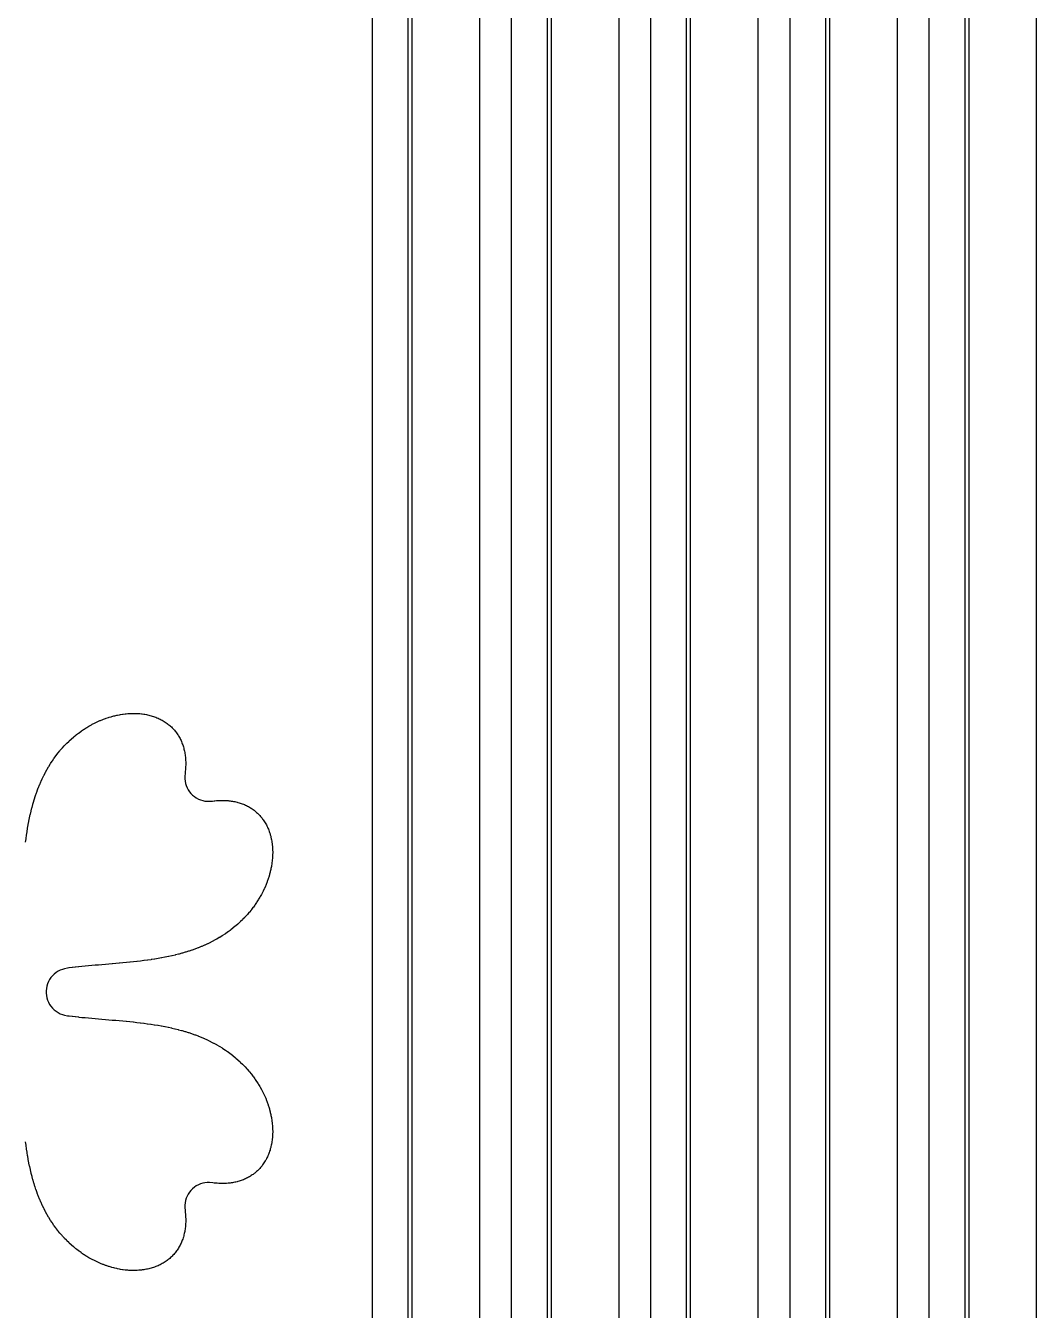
# Model space of a CAD drawing. Header units: metres. Extents: x 9 to 1211, y 9 to 2781.
# Drawn here: x 956.9 to 1211, y 679 to 1001.8 of the extents above; entities that cross this region are included whole.
import ezdxf

# ---------------------------------------------------------------- set-up
doc = ezdxf.new("R2010")
doc.units = ezdxf.units.M
for name, color, linetype in [('ACIKLIK', 5, 'Continuous'), ('CAM_SABLON', 4, 'Continuous'), ('DIS_KENAR_V91_Z3', 1, 'Continuous'), ('LAMBA_T4_Z4', 3, 'Continuous')]:
    doc.layers.add(name, color=color, linetype=linetype)

msp = doc.modelspace()

# ---------------------------------------------------------------- linework, layer by layer
at = {"layer": 'ACIKLIK'}
for points in [[(1044, 1093.88), (1044, 304.12)], [(1079, 1093.88), (1079, 304.12)], [(1114, 1093.88), (1114, 304.12)], [(1149, 1093.88), (1149, 304.12)], [(1184, 1093.88), (1184, 304.12)]]:
    msp.add_lwpolyline(points, dxfattribs=at)
at = {"layer": 'CAM_SABLON'}
for points in [[(1053, 1093.92), (1053, 304.08)], [(1088, 1093.92), (1088, 304.08)], [(1123, 1093.92), (1123, 304.08)], [(1158, 1093.92), (1158, 304.08)], [(1193, 1093.92), (1193, 304.08)]]:
    msp.add_lwpolyline(points, dxfattribs=at)
at = {"layer": 'DIS_KENAR_V91_Z3'}
for points in [[(1071, 1094), (1071, 304)], [(1106, 1094), (1106, 304)], [(1141, 1094), (1141, 304)], [(1176, 1094), (1176, 304)], [(1211, 1094), (1211, 304)], [(956.86, 796.65), (956.98, 797.48), (956.98, 797.53), (957.1, 798.36), (957.11, 798.42), (957.24, 799.23), (957.25, 799.3), (957.38, 800.11), (957.39, 800.18), (957.53, 800.98), (957.55, 801.05), (957.7, 801.85), (957.71, 801.93), (957.87, 802.71), (957.89, 802.79), (958.06, 803.57), (958.08, 803.66), (958.26, 804.42), (958.28, 804.51), (958.47, 805.27), (958.5, 805.36), (958.7, 806.11), (958.73, 806.21), (958.94, 806.94), (958.97, 807.05), (959.2, 807.77), (959.23, 807.88), (959.48, 808.63), (959.52, 808.75), (959.77, 809.45), (959.81, 809.56), (960.07, 810.25), (960.12, 810.37), (960.39, 811.04), (960.44, 811.16), (960.72, 811.82), (960.78, 811.95), (961.07, 812.59), (961.13, 812.72), (961.44, 813.35), (961.51, 813.48), (961.83, 814.1), (961.9, 814.23), (962.23, 814.84), (962.3, 814.97), (962.64, 815.56), (962.72, 815.69), (963.08, 816.27), (963.16, 816.4), (963.53, 816.97), (963.62, 817.1), (964, 817.65), (964.09, 817.78), (964.48, 818.31), (964.58, 818.45), (964.99, 818.97), (965.09, 819.1), (965.5, 819.6), (965.61, 819.73), (966.04, 820.22), (966.15, 820.35), (966.59, 820.82), (966.7, 820.94), (967.15, 821.4), (967.27, 821.53), (967.73, 821.97), (967.85, 822.09), (968.32, 822.52), (968.45, 822.63), (968.93, 823.04), (969.06, 823.16), (969.54, 823.55), (969.68, 823.66), (970.18, 824.04), (970.32, 824.14), (970.82, 824.51), (970.96, 824.61), (971.47, 824.95), (971.62, 825.05), (972.13, 825.38), (972.29, 825.47), (972.8, 825.78), (972.96, 825.87), (973.48, 826.16), (973.64, 826.25), (974.17, 826.52), (974.34, 826.6), (974.87, 826.85), (975.03, 826.93), (975.56, 827.17), (975.73, 827.24), (976.27, 827.45), (976.44, 827.52), (976.97, 827.72), (977.15, 827.78), (977.68, 827.96), (977.87, 828.02), (978.39, 828.17), (978.58, 828.23), (979.1, 828.36), (979.29, 828.41), (979.81, 828.53), (980.01, 828.57), (980.52, 828.67), (980.72, 828.71), (981.22, 828.79), (981.43, 828.82), (981.92, 828.88), (982.13, 828.9), (982.62, 828.94), (982.83, 828.96), (983.31, 828.98), (983.53, 828.99), (983.99, 829), (984.21, 829), (984.66, 828.99), (984.89, 828.98), (985.32, 828.95), (985.56, 828.93), (985.98, 828.89), (986.22, 828.86), (986.62, 828.81), (986.86, 828.77), (987.25, 828.7), (987.49, 828.65), (987.86, 828.57), (988.11, 828.5), (988.46, 828.41), (988.72, 828.33), (989.05, 828.23), (989.31, 828.14), (989.62, 828.02), (989.88, 827.92), (990.17, 827.79), (990.43, 827.67), (990.71, 827.54), (990.97, 827.41), (991.23, 827.27), (991.48, 827.12), (991.73, 826.97), (991.98, 826.81), (992.21, 826.65), (992.45, 826.48), (992.67, 826.32), (992.91, 826.13), (993.11, 825.96), (993.34, 825.75), (993.53, 825.58), (993.75, 825.36), (993.92, 825.18), (994.13, 824.95), (994.3, 824.76), (994.5, 824.52), (994.65, 824.33), (994.84, 824.08), (994.98, 823.87), (995.15, 823.62), (995.29, 823.4), (995.44, 823.15), (995.57, 822.92), (995.71, 822.66), (995.83, 822.42), (995.96, 822.15), (996.07, 821.9), (996.18, 821.64), (996.28, 821.37), (996.37, 821.11), (996.47, 820.83), (996.55, 820.58), (996.63, 820.28), (996.7, 820.03), (996.77, 819.72), (996.83, 819.48), (996.89, 819.16), (996.93, 818.91), (996.98, 818.58), (997.01, 818.34), (997.05, 818), (997.08, 817.77), (997.1, 817.41), (997.11, 817.19), (997.13, 816.82), (997.13, 816.61), (997.14, 816.22), (997.13, 816.02), (997.12, 815.63), (997.11, 815.43), (997.09, 815.03), (997.07, 814.85), (997.03, 814.44), (997.01, 814.26), (996.97, 813.94), (996.9, 813.13), (996.9, 812.55), (996.96, 811.97), (997.08, 811.4), (997.25, 810.85), (997.48, 810.31), (997.75, 809.79), (998.08, 809.31), (998.45, 808.86), (998.86, 808.45), (999.31, 808.08), (999.79, 807.75), (1000.31, 807.48), (1000.85, 807.25), (1001.4, 807.08), (1001.97, 806.96), (1002.55, 806.9), (1003.14, 806.9), (1003.89, 806.97), (1004.26, 807.01), (1004.44, 807.03), (1004.85, 807.07), (1005.03, 807.09), (1005.43, 807.11), (1005.63, 807.12), (1006.02, 807.13), (1006.22, 807.14), (1006.61, 807.13), (1006.82, 807.13), (1007.19, 807.11), (1007.41, 807.1), (1007.77, 807.08), (1008, 807.05), (1008.34, 807.01), (1008.58, 806.98), (1008.91, 806.93), (1009.16, 806.89), (1009.48, 806.83), (1009.72, 806.77), (1010.03, 806.7), (1010.28, 806.63), (1010.58, 806.55), (1010.83, 806.47), (1011.11, 806.37), (1011.37, 806.28), (1011.64, 806.18), (1011.9, 806.07), (1012.15, 805.96), (1012.42, 805.83), (1012.66, 805.71), (1012.92, 805.57), (1013.15, 805.44), (1013.4, 805.29), (1013.62, 805.15), (1013.87, 804.98), (1014.08, 804.84), (1014.33, 804.65), (1014.52, 804.5), (1014.76, 804.3), (1014.95, 804.13), (1015.18, 803.92), (1015.36, 803.75), (1015.58, 803.53), (1015.75, 803.34), (1015.96, 803.11), (1016.13, 802.91), (1016.32, 802.67), (1016.48, 802.45), (1016.65, 802.21), (1016.81, 801.98), (1016.97, 801.73), (1017.12, 801.48), (1017.27, 801.23), (1017.41, 800.97), (1017.54, 800.71), (1017.67, 800.43), (1017.79, 800.17), (1017.92, 799.88), (1018.02, 799.62), (1018.14, 799.31), (1018.23, 799.05), (1018.33, 798.72), (1018.41, 798.46), (1018.5, 798.11), (1018.57, 797.86), (1018.65, 797.49), (1018.7, 797.25), (1018.77, 796.86), (1018.81, 796.62), (1018.86, 796.22), (1018.89, 795.98), (1018.93, 795.56), (1018.95, 795.32), (1018.98, 794.89), (1018.99, 794.66), (1019, 794.21), (1019, 793.99), (1018.99, 793.53), (1018.98, 793.31), (1018.96, 792.83), (1018.94, 792.62), (1018.9, 792.13), (1018.88, 791.92), (1018.82, 791.43), (1018.79, 791.22), (1018.71, 790.72), (1018.67, 790.52), (1018.57, 790.01), (1018.53, 789.81), (1018.41, 789.29), (1018.36, 789.1), (1018.23, 788.58), (1018.17, 788.39), (1018.02, 787.87), (1017.96, 787.68), (1017.78, 787.15), (1017.72, 786.97), (1017.52, 786.44), (1017.45, 786.27), (1017.24, 785.73), (1017.17, 785.56), (1016.93, 785.03), (1016.85, 784.87), (1016.6, 784.34), (1016.52, 784.17), (1016.25, 783.64), (1016.16, 783.48), (1015.87, 782.96), (1015.78, 782.8), (1015.47, 782.29), (1015.38, 782.13), (1015.05, 781.62), (1014.95, 781.47), (1014.61, 780.96), (1014.51, 780.82), (1014.14, 780.32), (1014.04, 780.18), (1013.66, 779.68), (1013.55, 779.54), (1013.16, 779.06), (1013.04, 778.93), (1012.63, 778.45), (1012.52, 778.32), (1012.09, 777.85), (1011.97, 777.73), (1011.53, 777.27), (1011.4, 777.15), (1010.94, 776.7), (1010.82, 776.59), (1010.35, 776.15), (1010.22, 776.04), (1009.73, 775.61), (1009.6, 775.5), (1009.1, 775.09), (1008.97, 774.99), (1008.45, 774.58), (1008.31, 774.48), (1007.78, 774.09), (1007.65, 774), (1007.1, 773.62), (1006.97, 773.53), (1006.4, 773.16), (1006.27, 773.08), (1005.69, 772.72), (1005.56, 772.64), (1004.97, 772.3), (1004.84, 772.23), (1004.23, 771.9), (1004.1, 771.83), (1003.48, 771.51), (1003.35, 771.44), (1002.72, 771.13), (1002.59, 771.07), (1001.95, 770.78), (1001.82, 770.72), (1001.16, 770.44), (1001.04, 770.39), (1000.37, 770.12), (1000.25, 770.07), (999.56, 769.81), (999.45, 769.77), (998.75, 769.52), (998.64, 769.48), (997.97, 769.26), (997.87, 769.23), (997.14, 769), (997.03, 768.97), (996.3, 768.76), (996.2, 768.73), (995.45, 768.52), (995.35, 768.5), (994.6, 768.31), (994.5, 768.28), (993.74, 768.1), (993.65, 768.08), (992.87, 767.91), (992.79, 767.89), (992, 767.73), (991.92, 767.71), (991.12, 767.56), (991.05, 767.55), (990.24, 767.4), (990.17, 767.39), (989.36, 767.26), (989.29, 767.25), (988.47, 767.12), (988.41, 767.11), (987.58, 766.99), (987.53, 766.98), (986.69, 766.87), (986.64, 766.86), (985.8, 766.76), (985.76, 766.75), (984.91, 766.65), (984.87, 766.65), (984.02, 766.55), (983.98, 766.55), (983.13, 766.46), (983.09, 766.46), (982.24, 766.37), (982.21, 766.37), (981.35, 766.29), (981.32, 766.29), (980.46, 766.21), (980.44, 766.21), (979.57, 766.13), (979.56, 766.13), (978.69, 766.05), (978.68, 766.05), (977.82, 765.98), (976.94, 765.91), (976.08, 765.83), (975.23, 765.76), (974.38, 765.69), (973.54, 765.62), (972.7, 765.54), (971.87, 765.46), (971.05, 765.38), (970.23, 765.3), (970.19, 765.29), (969.43, 765.21), (969.38, 765.2), (968.64, 765.12), (968.58, 765.11), (967.85, 765.02), (967.79, 765.02), (967.43, 764.97), (966.69, 764.84), (966.12, 764.68), (965.56, 764.46), (965.03, 764.18), (964.53, 763.86), (964.07, 763.49), (963.64, 763.07), (963.26, 762.61), (962.92, 762.12), (962.64, 761.6), (962.41, 761.05), (962.23, 760.48), (962.11, 759.89), (962.05, 759.3), (962.05, 758.7), (962.11, 758.11), (962.23, 757.52), (962.41, 756.95), (962.64, 756.4), (962.92, 755.88), (963.26, 755.39), (963.64, 754.93), (964.07, 754.51), (964.53, 754.14), (965.03, 753.82), (965.56, 753.54), (966.12, 753.32), (966.69, 753.16), (967.43, 753.03), (967.79, 752.98), (967.85, 752.98), (968.58, 752.89), (968.64, 752.88), (969.38, 752.8), (969.43, 752.79), (970.19, 752.71), (970.23, 752.7), (971, 752.62), (971.83, 752.54), (972.66, 752.46), (973.5, 752.39), (974.35, 752.31), (975.21, 752.24), (976.07, 752.17), (976.94, 752.09), (977.81, 752.02), (978.68, 751.95), (978.68, 751.95), (979.55, 751.87), (979.56, 751.87), (980.42, 751.8), (980.44, 751.79), (981.3, 751.72), (981.32, 751.71), (982.18, 751.63), (982.21, 751.63), (983.06, 751.55), (983.1, 751.54), (983.95, 751.45), (983.98, 751.45), (984.83, 751.36), (984.87, 751.35), (985.71, 751.25), (985.76, 751.25), (986.6, 751.14), (986.65, 751.14), (987.48, 751.02), (987.53, 751.02), (988.36, 750.9), (988.42, 750.89), (989.23, 750.76), (989.3, 750.75), (990.11, 750.62), (990.18, 750.61), (990.98, 750.47), (991.05, 750.45), (991.85, 750.3), (991.93, 750.29), (992.71, 750.13), (992.79, 750.11), (993.57, 749.94), (993.66, 749.92), (994.42, 749.74), (994.51, 749.72), (995.27, 749.53), (995.36, 749.5), (996.11, 749.3), (996.21, 749.27), (996.94, 749.06), (997.05, 749.03), (997.77, 748.8), (997.88, 748.77), (998.63, 748.52), (998.75, 748.48), (999.45, 748.23), (999.56, 748.19), (1000.25, 747.93), (1000.37, 747.88), (1001.04, 747.61), (1001.16, 747.56), (1001.82, 747.28), (1001.95, 747.22), (1002.59, 746.93), (1002.72, 746.87), (1003.35, 746.56), (1003.48, 746.49), (1004.1, 746.17), (1004.23, 746.1), (1004.84, 745.77), (1004.97, 745.7), (1005.56, 745.36), (1005.69, 745.28), (1006.27, 744.92), (1006.4, 744.84), (1006.97, 744.47), (1007.1, 744.38), (1007.65, 744), (1007.78, 743.91), (1008.31, 743.52), (1008.45, 743.42), (1008.97, 743.01), (1009.1, 742.91), (1009.6, 742.5), (1009.73, 742.39), (1010.22, 741.96), (1010.35, 741.85), (1010.82, 741.41), (1010.94, 741.3), (1011.4, 740.85), (1011.53, 740.73), (1011.97, 740.27), (1012.09, 740.15), (1012.52, 739.68), (1012.63, 739.55), (1013.04, 739.07), (1013.16, 738.94), (1013.55, 738.46), (1013.66, 738.32), (1014.04, 737.82), (1014.14, 737.68), (1014.51, 737.18), (1014.61, 737.04), (1014.95, 736.53), (1015.05, 736.38), (1015.38, 735.87), (1015.47, 735.71), (1015.78, 735.2), (1015.87, 735.04), (1016.16, 734.52), (1016.25, 734.36), (1016.52, 733.83), (1016.6, 733.66), (1016.85, 733.13), (1016.93, 732.97), (1017.17, 732.44), (1017.24, 732.27), (1017.45, 731.73), (1017.52, 731.56), (1017.72, 731.03), (1017.78, 730.85), (1017.96, 730.32), (1018.02, 730.13), (1018.17, 729.61), (1018.23, 729.42), (1018.36, 728.9), (1018.41, 728.71), (1018.53, 728.19), (1018.57, 727.99), (1018.67, 727.48), (1018.71, 727.28), (1018.79, 726.78), (1018.82, 726.57), (1018.88, 726.08), (1018.9, 725.87), (1018.94, 725.38), (1018.96, 725.17), (1018.98, 724.69), (1018.99, 724.47), (1019, 724.01), (1019, 723.79), (1018.99, 723.34), (1018.98, 723.11), (1018.95, 722.68), (1018.93, 722.44), (1018.89, 722.02), (1018.86, 721.78), (1018.81, 721.38), (1018.77, 721.14), (1018.7, 720.75), (1018.65, 720.51), (1018.57, 720.14), (1018.5, 719.89), (1018.41, 719.54), (1018.33, 719.28), (1018.23, 718.95), (1018.14, 718.69), (1018.02, 718.38), (1017.92, 718.12), (1017.79, 717.83), (1017.67, 717.57), (1017.54, 717.29), (1017.41, 717.03), (1017.27, 716.77), (1017.12, 716.52), (1016.97, 716.27), (1016.81, 716.02), (1016.65, 715.79), (1016.48, 715.55), (1016.32, 715.33), (1016.13, 715.09), (1015.96, 714.89), (1015.75, 714.66), (1015.58, 714.47), (1015.36, 714.25), (1015.18, 714.08), (1014.95, 713.87), (1014.76, 713.7), (1014.52, 713.5), (1014.33, 713.35), (1014.08, 713.16), (1013.87, 713.02), (1013.62, 712.85), (1013.4, 712.71), (1013.15, 712.56), (1012.92, 712.43), (1012.66, 712.29), (1012.42, 712.17), (1012.15, 712.04), (1011.9, 711.93), (1011.64, 711.82), (1011.37, 711.72), (1011.11, 711.63), (1010.83, 711.53), (1010.58, 711.45), (1010.28, 711.37), (1010.03, 711.3), (1009.72, 711.23), (1009.48, 711.17), (1009.16, 711.11), (1008.91, 711.07), (1008.58, 711.02), (1008.34, 710.99), (1008, 710.95), (1007.77, 710.92), (1007.41, 710.9), (1007.19, 710.89), (1006.82, 710.87), (1006.61, 710.87), (1006.22, 710.86), (1006.02, 710.87), (1005.63, 710.88), (1005.43, 710.89), (1005.03, 710.91), (1004.85, 710.93), (1004.44, 710.97), (1004.26, 710.99), (1003.94, 711.03), (1003.13, 711.1), (1002.55, 711.1), (1001.97, 711.04), (1001.4, 710.92), (1000.85, 710.75), (1000.31, 710.52), (999.79, 710.25), (999.31, 709.92), (998.86, 709.55), (998.45, 709.14), (998.08, 708.69), (997.75, 708.21), (997.48, 707.69), (997.25, 707.15), (997.08, 706.6), (996.96, 706.03), (996.9, 705.45), (996.9, 704.86), (996.97, 704.11), (997.01, 703.74), (997.03, 703.56), (997.07, 703.15), (997.09, 702.97), (997.11, 702.57), (997.12, 702.37), (997.13, 701.98), (997.14, 701.78), (997.13, 701.39), (997.13, 701.18), (997.11, 700.81), (997.1, 700.59), (997.08, 700.23), (997.05, 700), (997.01, 699.66), (996.98, 699.42), (996.93, 699.09), (996.89, 698.84), (996.83, 698.52), (996.77, 698.28), (996.7, 697.97), (996.63, 697.72), (996.55, 697.42), (996.47, 697.17), (996.37, 696.89), (996.28, 696.63), (996.18, 696.36), (996.07, 696.1), (995.96, 695.85), (995.83, 695.58), (995.71, 695.34), (995.57, 695.08), (995.44, 694.85), (995.29, 694.6), (995.15, 694.38), (994.98, 694.13), (994.84, 693.92), (994.65, 693.67), (994.5, 693.48), (994.3, 693.24), (994.13, 693.05), (993.92, 692.82), (993.75, 692.64), (993.53, 692.42), (993.34, 692.25), (993.11, 692.04), (992.91, 691.87), (992.67, 691.68), (992.45, 691.52), (992.21, 691.35), (991.98, 691.19), (991.73, 691.03), (991.48, 690.88), (991.23, 690.73), (990.97, 690.59), (990.71, 690.46), (990.43, 690.33), (990.17, 690.21), (989.88, 690.08), (989.62, 689.98), (989.31, 689.86), (989.05, 689.77), (988.72, 689.67), (988.46, 689.59), (988.11, 689.5), (987.86, 689.43), (987.49, 689.35), (987.25, 689.3), (986.86, 689.23), (986.62, 689.19), (986.22, 689.14), (985.98, 689.11), (985.56, 689.07), (985.32, 689.05), (984.89, 689.02), (984.66, 689.01), (984.21, 689), (983.99, 689), (983.53, 689.01), (983.31, 689.02), (982.83, 689.04), (982.62, 689.06), (982.13, 689.1), (981.92, 689.12), (981.43, 689.18), (981.22, 689.21), (980.72, 689.29), (980.52, 689.33), (980.01, 689.43), (979.81, 689.47), (979.29, 689.59), (979.1, 689.64), (978.58, 689.77), (978.39, 689.83), (977.87, 689.98), (977.68, 690.04), (977.15, 690.22), (976.97, 690.28), (976.44, 690.48), (976.27, 690.55), (975.73, 690.76), (975.56, 690.83), (975.03, 691.07), (974.87, 691.15), (974.34, 691.4), (974.17, 691.48), (973.64, 691.75), (973.48, 691.84), (972.96, 692.13), (972.8, 692.22), (972.29, 692.53), (972.13, 692.62), (971.62, 692.95), (971.47, 693.05), (970.96, 693.39), (970.82, 693.49), (970.32, 693.86), (970.18, 693.96), (969.68, 694.34), (969.54, 694.45), (969.06, 694.84), (968.93, 694.96), (968.45, 695.37), (968.32, 695.48), (967.85, 695.91), (967.73, 696.03), (967.27, 696.47), (967.15, 696.6), (966.7, 697.06), (966.59, 697.18), (966.15, 697.65), (966.04, 697.78), (965.61, 698.27), (965.5, 698.4), (965.09, 698.9), (964.99, 699.03), (964.58, 699.55), (964.48, 699.69), (964.09, 700.22), (964, 700.35), (963.62, 700.9), (963.53, 701.03), (963.16, 701.6), (963.08, 701.73), (962.72, 702.31), (962.64, 702.44), (962.3, 703.03), (962.23, 703.16), (961.9, 703.77), (961.83, 703.9), (961.51, 704.52), (961.44, 704.65), (961.13, 705.28), (961.07, 705.41), (960.78, 706.05), (960.72, 706.18), (960.44, 706.84), (960.39, 706.96), (960.12, 707.63), (960.07, 707.75), (959.81, 708.44), (959.77, 708.55), (959.52, 709.25), (959.48, 709.36), (959.26, 710.03), (959.23, 710.13), (959, 710.86), (958.97, 710.97), (958.76, 711.7), (958.73, 711.8), (958.52, 712.55), (958.5, 712.65), (958.31, 713.4), (958.28, 713.5), (958.1, 714.26), (958.08, 714.35), (957.91, 715.13), (957.89, 715.21), (957.73, 716), (957.71, 716.08), (957.56, 716.88), (957.55, 716.95), (957.4, 717.76), (957.39, 717.83), (957.26, 718.64), (957.25, 718.71), (957.12, 719.53), (957.11, 719.59), (956.99, 720.42), (956.98, 720.47), (956.87, 721.31)]]:
    msp.add_lwpolyline(points, dxfattribs=at)
at = {"layer": 'LAMBA_T4_Z4'}
for points in [[(1054, 1093.93), (1054, 304.07)], [(1089, 1093.93), (1089, 304.07)], [(1124, 1093.93), (1124, 304.07)], [(1159, 1093.93), (1159, 304.07)], [(1194, 1093.93), (1194, 304.07)]]:
    msp.add_lwpolyline(points, dxfattribs=at)

doc.saveas('drawing.dxf')
